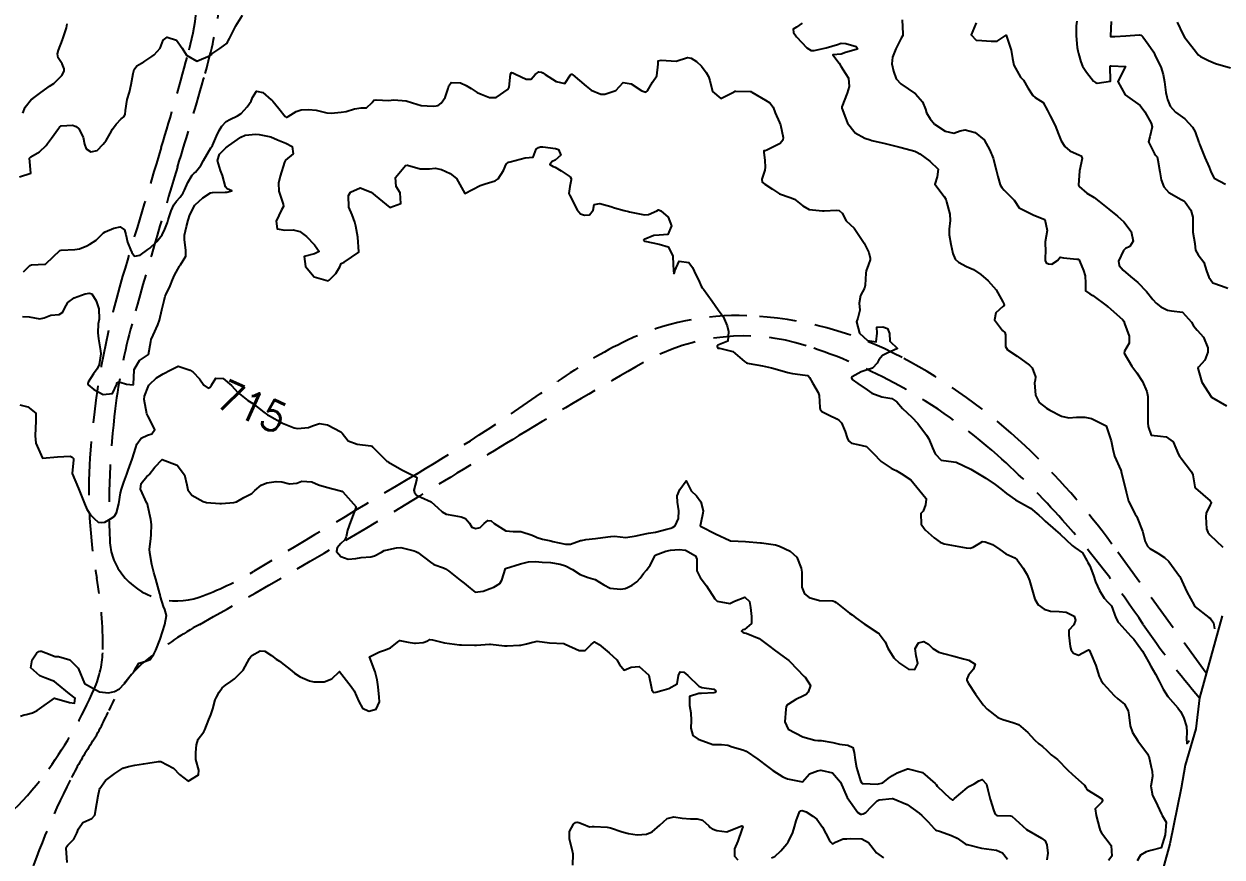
# Model space of a CAD drawing. Header units: metres. Extents: x 298520 to 308411, y 7433745 to 7450750.
# Drawn here: x 305085.8 to 305245.8, y 7437446.5 to 7437557.8 of the extents above; entities that cross this region are included whole.
import ezdxf
from ezdxf.enums import TextEntityAlignment as Align

# ---------------------------------------------------------------- set-up
doc = ezdxf.new("R2010")
doc.units = ezdxf.units.M
doc.header["$LTSCALE"] = 10
doc.linetypes.add('DASHED', pattern=[0.75, 0.5, -0.25])
for name, color, linetype in [('Area', 45, 'Continuous'), ('Cotas', 45, 'Continuous'), ('Curvas de Nivel 1m', 11, 'Continuous'), ('Curvas de Nivel 5m', 15, 'Continuous'), ('Vias Secundárias', 230, 'DASHED')]:
    doc.layers.add(name, color=color, linetype=linetype)
doc.styles.add('Style-STANDARD', font='STANDARD.shx')

msp = doc.modelspace()

# ---------------------------------------------------------------- linework, layer by layer
at = {"layer": 'Area'}
msp.add_polyline3d([(305245.77, 7437478.76, 714.48), (305242.76, 7437467.8, 718.09), (305242.27, 7437463.67, 714.22), (305240.86, 7437458.79, 723.27), (305240.29, 7437455.74, 724.07), (305238.78, 7437448.32, 714.38), (305236.86, 7437441.34, 720.26), (305236.77, 7437440.4, 713.27), (305235.38, 7437434.83, 714.88), (305235.2, 7437434.07, 716), (305234.84, 7437432.93, 717.79), (305233.71, 7437427.1, 714.84), (305233.09, 7437424.4, 716.1), (305230.19, 7437409.89, 721.71), (305230.2, 7437408.95, 720.97), (305229.51, 7437404.55, 721.12), (305227.5, 7437391.88, 720.52), (305225.37, 7437369.03, 720.8), (305225.14, 7437359.48, 721.27), (305225.48, 7437356.58, 721.17), (305231.18, 7437314.56, 724.04)], dxfattribs=at)
at = {"layer": 'Curvas de Nivel 1m', "flags": 128}
for points, elevation in [([(305085.19, 7437537.34), (305086.69, 7437537.82), (305086.51, 7437539.82), (305086.6, 7437539.95), (305086.72, 7437540.02), (305087.87, 7437540.67), (305088.74, 7437541.54), (305088.93, 7437541.8), (305089.45, 7437542.49), (305090.39, 7437543.78), (305090.55, 7437543.99), (305090.77, 7437544.15), (305092.28, 7437544.25), (305092.77, 7437544.05), (305093.09, 7437543.75), (305093.67, 7437542.66), (305093.88, 7437541.73), (305094.09, 7437541.08), (305094.73, 7437540.67), (305095.58, 7437540.86), (305096.38, 7437541.7), (305096.53, 7437541.92), (305096.75, 7437542.2), (305097.31, 7437543.14), (305097.59, 7437543.69), (305098.08, 7437544.38), (305098.78, 7437545.07), (305099.1, 7437545.36), (305099.28, 7437545.67), (305099.32, 7437546.19), (305099.56, 7437547.67), (305099.86, 7437548.63), (305100.1, 7437549.66), (305100.36, 7437551.16), (305100.5, 7437551.66), (305100.87, 7437552.17), (305101.8, 7437552.71), (305102.88, 7437553.43), (305103.15, 7437553.63), (305103.98, 7437554.53), (305104.37, 7437555.61), (305104.92, 7437556.01), (305106.14, 7437555.59), (305106.9, 7437554.53), (305107.47, 7437553.57), (305108.88, 7437552.81), (305110.65, 7437553.53), (305110.77, 7437553.65), (305110.89, 7437553.77), (305111.93, 7437554.49), (305112.91, 7437555.2), (305113.01, 7437555.41), (305113.06, 7437555.51), (305113.21, 7437555.8), (305114.07, 7437557.49), (305114.95, 7437558.95)], 712), ([(305203.06, 7437558.32), (305203.15, 7437556.43), (305203.16, 7437556.2), (305202.92, 7437555.88), (305202.2, 7437554.44), (305201.78, 7437553.34), (305201.66, 7437552.45), (305201.88, 7437551.45), (305202.27, 7437550.44), (305202.85, 7437549.75), (305204.83, 7437548.41), (305205.77, 7437547.34), (305206.15, 7437546.39), (305206.32, 7437545.9), (305206.8, 7437545.07), (305207.38, 7437544.37), (305208.78, 7437543.43), (305209.93, 7437543.19), (305210.78, 7437543.47), (305211.48, 7437543.63), (305212.78, 7437543.27), (305213.98, 7437542.3), (305214.75, 7437540.92), (305214.93, 7437540.47), (305215.02, 7437540.29), (305215.18, 7437539.84), (305215.59, 7437538.28), (305215.83, 7437537.4), (305216.14, 7437536.27), (305216.34, 7437535.91), (305216.69, 7437535.59), (305218.02, 7437534.25), (305218.66, 7437533.19), (305220.64, 7437532.22), (305222.08, 7437531.64), (305222.41, 7437530.19), (305222.13, 7437528.66), (305222.14, 7437528.2), (305222.18, 7437527.78), (305222.14, 7437526.2), (305222.27, 7437525.89), (305222.57, 7437525.73), (305223.05, 7437525.7), (305223.78, 7437526.18), (305224.14, 7437526.61), (305224.58, 7437526.55), (305226.36, 7437526.36), (305226.58, 7437526.37), (305226.68, 7437526.26), (305226.74, 7437526.15), (305227.28, 7437524.86), (305227.47, 7437524.14), (305227.51, 7437523.16), (305227.54, 7437522.13), (305228.1, 7437521.71), (305228.52, 7437521.49), (305230.43, 7437520.1), (305230.5, 7437520.04), (305230.91, 7437519.68), (305232.48, 7437518.29), (305232.63, 7437518.07), (305232.75, 7437517.78), (305233.38, 7437516.06), (305233.35, 7437515.15), (305232.72, 7437514.07), (305232.7, 7437513.79), (305233.71, 7437512.06), (305234.39, 7437511.18), (305235.12, 7437510.04), (305235.7, 7437508.7), (305235.85, 7437508.04), (305235.87, 7437506.51), (305235.85, 7437506.03), (305235.84, 7437504.51), (305235.88, 7437504.03), (305236.3, 7437502.86), (305237.56, 7437502.74), (305238.29, 7437502.66), (305239.24, 7437501.99), (305239.97, 7437500.27), (305240.13, 7437499.98), (305240.26, 7437499.82), (305241.69, 7437497.96), (305241.86, 7437497.58), (305242.12, 7437495.95), (305242.14, 7437495.87), (305242.21, 7437495.77), (305243.2, 7437494.94), (305244.19, 7437494.09), (305244.3, 7437493.93), (305244.3, 7437493.82), (305244.19, 7437493.58), (305243.65, 7437492.45), (305243.58, 7437491.94), (305243.71, 7437490.37), (305243.88, 7437489.93), (305244.14, 7437489.55), (305245.86, 7437487.91)], 711), ([(305226.36, 7437558.15), (305226.29, 7437557.5), (305226.3, 7437556.15), (305226.44, 7437554.62), (305226.51, 7437554.15), (305226.58, 7437553.83), (305226.89, 7437552.68), (305227.11, 7437552.14), (305227.68, 7437551.33), (305228.62, 7437550.12), (305228.86, 7437549.92), (305229.11, 7437549.87), (305230.86, 7437550.1), (305230.81, 7437552.1), (305230.84, 7437552.14), (305230.88, 7437552.16), (305230.97, 7437552.18), (305232.88, 7437552.07), (305231.86, 7437550.09), (305232.84, 7437548.3), (305233.16, 7437548.07), (305234.82, 7437546.85), (305235.47, 7437546.04), (305236.31, 7437544.51), (305236.42, 7437544.03), (305236.11, 7437542.7), (305235.95, 7437542.04), (305236.75, 7437540.4), (305236.93, 7437540.21), (305237.08, 7437540.02), (305237.17, 7437539.59), (305237.45, 7437538.02), (305237.64, 7437536.95), (305237.99, 7437536.01), (305238.68, 7437535.27), (305240.31, 7437534.34), (305240.67, 7437534.13), (305240.84, 7437533.98), (305241.6, 7437532.91), (305241.88, 7437531.96), (305241.88, 7437531.2), (305241.85, 7437529.96), (305242.11, 7437528.45), (305242.17, 7437527.96), (305242.21, 7437527.58), (305242.58, 7437526.95), (305243.32, 7437525.94), (305243.71, 7437524.79), (305244, 7437523.94), (305244.54, 7437523.22), (305245.68, 7437522.78), (305246.53, 7437522.48)], 709), ([(305085.63, 7437545.83), (305085.96, 7437546.66), (305086.81, 7437547.7), (305086.87, 7437547.76), (305086.96, 7437547.82), (305088.03, 7437548.6), (305088.83, 7437549.2), (305089.2, 7437549.43), (305089.78, 7437549.79), (305090.85, 7437550.88), (305091.16, 7437551.47), (305091.16, 7437551.77), (305090.87, 7437552.42), (305090.33, 7437553.23), (305090.27, 7437553.78), (305090.39, 7437554.27), (305090.91, 7437555.63), (305090.95, 7437555.73), (305090.96, 7437555.77), (305091.45, 7437557.24), (305091.57, 7437557.76)], 711), ([(305189.7, 7437557.84), (305188.94, 7437557.31), (305188.48, 7437557.06), (305188.55, 7437556.6), (305188.93, 7437556.05), (305190.34, 7437554.59), (305190.91, 7437554.22), (305191.29, 7437554.2), (305192.91, 7437554.55), (305194.42, 7437555.03), (305194.92, 7437555.18), (305195.54, 7437555.14), (305196.92, 7437554.74), (305197.09, 7437554.5), (305197.04, 7437554.37), (305196.91, 7437554.33), (305195.47, 7437553.96), (305194.9, 7437553.74), (305193.81, 7437553.63), (305194.62, 7437552.53), (305194.88, 7437552.13), (305195.5, 7437551.15), (305195.87, 7437550.51), (305195.97, 7437549.39), (305195.69, 7437548.52), (305194.98, 7437546.7), (305195.01, 7437546.53), (305195.5, 7437545.22), (305195.77, 7437544.52), (305196.77, 7437543.22), (305198.07, 7437542.49), (305198.76, 7437542.28), (305199.02, 7437542.22), (305200.76, 7437541.78), (305201.84, 7437541.53), (305202.75, 7437541.33), (305204.25, 7437540.92), (305204.75, 7437540.76), (305204.99, 7437540.65), (305205.4, 7437540.4), (305206.73, 7437539.43), (305207.84, 7437538.37), (305207.73, 7437537.34), (305207.41, 7437536.37), (305208.68, 7437534.73), (305208.9, 7437534.36), (305208.99, 7437534.03), (305209.4, 7437532.35), (305209.46, 7437531.53), (305209.34, 7437530.35), (305209.34, 7437529.62), (305209.56, 7437528.35), (305209.83, 7437527.1), (305210.12, 7437526.34), (305210.57, 7437525.95), (305211.64, 7437525.4), (305212.56, 7437524.96), (305213.57, 7437524.3), (305214.54, 7437523.45), (305215.62, 7437522.28), (305216.51, 7437520.67), (305216.62, 7437520.39), (305216.66, 7437520.27), (305216.63, 7437520.14), (305216.5, 7437520.02), (305215.55, 7437519.21), (305215.38, 7437518.28), (305216.46, 7437516.84), (305216.74, 7437516.55), (305216.85, 7437516.26), (305216.85, 7437514.68), (305217.13, 7437514.26), (305218.42, 7437513.43), (305220.07, 7437512.22), (305220.4, 7437511.85), (305220.85, 7437510.67), (305220.8, 7437510.21), (305220.74, 7437509.85), (305220.84, 7437508.21), (305221.36, 7437507.22), (305222.34, 7437506.45), (305222.77, 7437506.19), (305224.33, 7437505.39), (305225.29, 7437505.19), (305226.32, 7437505.25), (305227.46, 7437505.27), (305228.32, 7437505.08), (305230.31, 7437504.1), (305230.96, 7437502.09), (305231.18, 7437500.99), (305231.42, 7437500.08), (305232.24, 7437498.21), (305232.29, 7437498.07), (305232.31, 7437497.99), (305232.8, 7437496.06), (305232.95, 7437495.32), (305233.26, 7437494.06), (305234.17, 7437492.3), (305234.32, 7437492.05), (305234.48, 7437491.73), (305235.16, 7437490.04), (305235.48, 7437488.68), (305235.79, 7437488.03), (305236.11, 7437487.74), (305237.18, 7437487.09), (305238.1, 7437486.52), (305238.66, 7437485.99), (305240.07, 7437484.04), (305240.11, 7437483.98), (305240.16, 7437483.89), (305241.07, 7437481.97), (305242.02, 7437480.17), (305242.11, 7437480.04), (305242.19, 7437479.96), (305244, 7437478.54), (305244.23, 7437478.39), (305244.62, 7437477.79), (305244.76, 7437477.03)], 712), ([(305230.95, 7437558.1), (305230.87, 7437556.16), (305230.89, 7437556.1), (305230.93, 7437556.08), (305230.96, 7437556.07), (305231.43, 7437556.09), (305232.93, 7437556.19), (305234.7, 7437556.29), (305234.94, 7437556.26), (305235.07, 7437556.19), (305235.18, 7437556.05), (305235.91, 7437555.05), (305236.62, 7437554.02), (305236.72, 7437553.84), (305236.9, 7437553.43), (305237.57, 7437552.01), (305237.89, 7437551.03), (305238.08, 7437550.01), (305238.24, 7437548.61), (305238.37, 7437548.01), (305238.48, 7437547.65), (305238.82, 7437546.79), (305239.56, 7437545.99), (305240.8, 7437545.08), (305241.81, 7437543.96), (305242.16, 7437543.34), (305242.66, 7437541.95), (305242.69, 7437541.88), (305242.76, 7437541.71), (305243.48, 7437539.94), (305244.04, 7437538.62), (305244.31, 7437537.93), (305244.71, 7437537.15), (305246.23, 7437536.38)], 708), ([(305239.79, 7437557.99), (305240.53, 7437556.39), (305240.75, 7437555.98), (305240.93, 7437555.78), (305242.36, 7437553.96), (305242.58, 7437553.63), (305242.9, 7437553.39), (305243.96, 7437552.87), (305244.89, 7437552.48), (305246.88, 7437551.91)], 707), ([(305085.71, 7437524.66), (305086.55, 7437525.49), (305086.77, 7437525.6), (305088.55, 7437525.67), (305088.64, 7437525.71), (305088.75, 7437525.8), (305090.57, 7437527.51), (305090.76, 7437527.58), (305092.57, 7437527.63), (305093.22, 7437527.74), (305094.16, 7437528.14), (305094.58, 7437528.36), (305095.42, 7437528.89), (305096.24, 7437529.7), (305096.42, 7437529.89), (305096.61, 7437530.02), (305097.8, 7437530.5), (305098.61, 7437530.66), (305099.2, 7437530.26), (305099.39, 7437529.67), (305099.62, 7437528.63), (305100, 7437527.66), (305100.17, 7437527.26), (305100.56, 7437526.76), (305101.32, 7437526.89), (305102.31, 7437527.63), (305102.47, 7437527.74), (305102.58, 7437527.81), (305103.51, 7437528.7), (305104.22, 7437529.61), (305104.61, 7437530.35), (305104.95, 7437531.27), (305105.05, 7437531.6), (305105.43, 7437532.8), (305105.78, 7437533.59), (305106.13, 7437534.1), (305106.66, 7437534.64), (305107.05, 7437535.2), (305107.21, 7437535.57), (305107.65, 7437536.6), (305108.26, 7437537.56), (305108.46, 7437537.8), (305108.7, 7437537.99), (305109.42, 7437538.85), (305109.75, 7437539.54), (305110.74, 7437541.22), (305110.87, 7437541.4), (305110.95, 7437541.53), (305111.51, 7437542.77), (305111.86, 7437543.52), (305112.19, 7437544.1), (305112.78, 7437544.73), (305113.27, 7437545.01), (305114.29, 7437545.49), (305114.8, 7437545.82), (305115.58, 7437546.69), (305116.1, 7437547.47), (305116.32, 7437547.96), (305116.83, 7437548.79), (305117.67, 7437548.6), (305118.81, 7437547.64), (305118.91, 7437547.54), (305119, 7437547.44), (305119.82, 7437546.45), (305120.67, 7437545.41), (305120.79, 7437545.33), (305120.88, 7437545.32), (305121.08, 7437545.41), (305122.13, 7437546.06), (305122.8, 7437546.27), (305123.76, 7437546.34), (305124.8, 7437546.26), (305126.23, 7437545.91), (305126.8, 7437545.85), (305128.14, 7437545.98), (305128.8, 7437546.09), (305129.91, 7437546.41), (305130.81, 7437546.54), (305131.51, 7437546.58), (305132.28, 7437547.28), (305132.52, 7437547.57), (305132.82, 7437547.62), (305134.51, 7437547.56), (305134.82, 7437547.59), (305135.19, 7437547.62), (305136.82, 7437547.5), (305137.65, 7437547.21), (305138.81, 7437546.88), (305140.44, 7437546.8), (305140.81, 7437546.82), (305141.1, 7437546.88), (305141.48, 7437547.16), (305142.04, 7437547.94), (305142.43, 7437549.15), (305142.51, 7437549.48), (305142.84, 7437549.93), (305144.07, 7437549.91), (305144.84, 7437549.53), (305145.48, 7437549.12), (305146.31, 7437548.59), (305146.83, 7437548.39), (305147.95, 7437547.96), (305148.82, 7437547.95), (305150.44, 7437549.06), (305150.57, 7437549.32), (305150.77, 7437551.05), (305150.87, 7437551.26), (305151.07, 7437551.25), (305151.41, 7437551.04), (305152.85, 7437550.38), (305153.5, 7437550.37), (305154.06, 7437551.02), (305154.53, 7437551.35), (305154.87, 7437551.3), (305155.07, 7437551.21), (305155.39, 7437551), (305156.85, 7437550.09), (305158.01, 7437549.81), (305158.77, 7437550.96), (305158.81, 7437551.02), (305158.86, 7437551.06), (305158.95, 7437551.05), (305159.09, 7437550.96), (305160.84, 7437549.44), (305161.54, 7437548.92), (305162.83, 7437548.38), (305163.34, 7437548.39), (305164.83, 7437548.89), (305165.79, 7437549.93), (305166.85, 7437549.75), (305168.27, 7437548.85), (305168.83, 7437548.64), (305169.06, 7437548.84), (305169.7, 7437549.97), (305170.27, 7437550.82), (305170.47, 7437552.41), (305170.48, 7437552.82), (305170.88, 7437552.94), (305172.88, 7437552.79), (305174.4, 7437553.26), (305174.89, 7437553.18), (305175.58, 7437552.76), (305176.25, 7437552.13), (305176.87, 7437551.29), (305177.19, 7437550.74), (305177.37, 7437550.22), (305177.72, 7437548.73), (305178.82, 7437547.81), (305180.62, 7437548.69), (305180.74, 7437548.78), (305180.83, 7437548.8), (305182.74, 7437548.76), (305182.83, 7437548.74), (305182.98, 7437548.67), (305184.82, 7437547.6), (305185.39, 7437547.21), (305185.82, 7437546.63), (305186.08, 7437545.91), (305186.65, 7437544.62), (305186.79, 7437544.28), (305187.17, 7437542.62), (305187.12, 7437542.26), (305186.75, 7437541.78), (305184.99, 7437540.89), (305184.74, 7437540.84), (305184.59, 7437540.8), (305184.56, 7437540.65), (305184.73, 7437539.51), (305184.77, 7437538.65), (305184.71, 7437538.26), (305184.31, 7437537.04), (305184.34, 7437536.65), (305184.69, 7437536.38), (305185.73, 7437535.69), (305186.68, 7437535.1), (305188.1, 7437534.61), (305188.67, 7437534.37), (305189.79, 7437533.46), (305190.65, 7437533), (305192.41, 7437532.79), (305192.65, 7437532.8), (305194.27, 7437532.91), (305194.65, 7437532.84), (305195.04, 7437532.52), (305195.58, 7437531.46), (305196.62, 7437530.5), (305197.99, 7437528.49), (305198.58, 7437527.23), (305198.79, 7437526.48), (305198.78, 7437526.27), (305198.56, 7437525.65), (305198.25, 7437524.79), (305198.19, 7437524.48), (305198.13, 7437522.88), (305198.02, 7437522.49), (305197.5, 7437521.5), (305197.33, 7437520.49), (305197.41, 7437519.57), (305197.12, 7437518.49), (305196.96, 7437518.01), (305197.34, 7437516.49), (305198.44, 7437515.49), (305199.6, 7437515.31), (305199.7, 7437516.47), (305199.67, 7437517.26), (305200.46, 7437517.34), (305201.1, 7437517.09), (305201.36, 7437516.45), (305201.42, 7437515.43), (305202.43, 7437514.43), (305201.06, 7437513.82), (305200.42, 7437513.48), (305199.94, 7437512.93), (305199.71, 7437512.47), (305199.07, 7437511.8), (305198.39, 7437511.6), (305197.56, 7437511.32), (305196.38, 7437510.67), (305196.3, 7437510.5), (305196.38, 7437510.28), (305197.12, 7437509.75), (305198.36, 7437508.9), (305199.01, 7437508.47), (305200.35, 7437508), (305201.66, 7437507.75), (305202.34, 7437507.31), (305203.09, 7437506.42), (305204.32, 7437505.27), (305205.13, 7437504.4), (305206.29, 7437502.86), (305206.59, 7437502.39), (305207.09, 7437501.19), (305207.44, 7437500.37), (305208.25, 7437499.53), (305209.22, 7437499.38), (305210.25, 7437499.28), (305212.23, 7437498.31), (305214.22, 7437497.14), (305215.46, 7437496.28), (305216.21, 7437495.68), (305217, 7437495.06), (305218.19, 7437494.24), (305220.18, 7437493.12), (305221.28, 7437492.2), (305221.73, 7437491.77), (305222.15, 7437491.39), (305223.51, 7437490.18), (305224.13, 7437489.63), (305225.74, 7437488.15), (305226.11, 7437487.86), (305227.14, 7437487.17), (305227.69, 7437486.13), (305227.83, 7437485.86), (305228.09, 7437485.4), (305228.58, 7437484.11), (305228.88, 7437483.3), (305229.38, 7437482.11), (305230.03, 7437481.09), (305230.53, 7437480.59), (305230.99, 7437480.09), (305231.58, 7437478.5), (305231.79, 7437478.07), (305231.87, 7437477.95), (305231.99, 7437477.81), (305233.59, 7437476.05), (305233.77, 7437475.85), (305233.97, 7437475.62), (305235.12, 7437474.04), (305235.93, 7437472.61), (305236.25, 7437472.03), (305236.86, 7437470.96), (305237.35, 7437470.01), (305237.89, 7437468.96), (305238.53, 7437467.99), (305239.86, 7437466.46), (305240.22, 7437465.98), (305240.6, 7437465.22), (305241, 7437463.97), (305241.06, 7437463.21), (305241, 7437462.33), (305241.05, 7437461.7), (305241.32, 7437462.01), (305241.44, 7437462.12)], 713), ([(305085.58, 7437518.72), (305086.47, 7437518.65), (305087.89, 7437518.38), (305088.46, 7437518.53), (305089.37, 7437518.89), (305090.47, 7437518.98), (305090.97, 7437519.27), (305091.21, 7437519.76), (305091.66, 7437520.59), (305092.5, 7437521.18), (305093.95, 7437521.73), (305094.5, 7437521.81), (305094.84, 7437521.72), (305095.42, 7437520.79), (305095.8, 7437519.71), (305095.81, 7437518.36), (305095.69, 7437517.71), (305095.64, 7437516.51), (305095.72, 7437515.71), (305096.01, 7437514.1), (305096.04, 7437513.7), (305095.81, 7437512.29), (305095.54, 7437511.71), (305095.06, 7437511.03), (305094.37, 7437509.96), (305094.33, 7437509.72), (305094.36, 7437509.6), (305095.11, 7437508.95), (305096.34, 7437508.27), (305097.6, 7437508.43), (305098.17, 7437509.68), (305098.2, 7437509.84), (305098.37, 7437509.94), (305098.65, 7437509.96), (305099.48, 7437509.66), (305100.36, 7437509.56), (305100.39, 7437509.62), (305100.4, 7437509.65), (305100.5, 7437511.53), (305100.52, 7437511.65), (305101.23, 7437512.81), (305102.4, 7437513.63), (305102.71, 7437515.35), (305102.79, 7437515.63), (305103.05, 7437516.23), (305103.64, 7437517.61), (305103.86, 7437518.21), (305104.21, 7437519.6), (305104.5, 7437520.83), (305104.66, 7437521.44), (305104.72, 7437521.6), (305105.3, 7437522.81), (305105.61, 7437523.59), (305105.89, 7437524.23), (305106.55, 7437525.41), (305106.62, 7437525.51), (305106.69, 7437525.58), (305107.4, 7437526.74), (305107.42, 7437527.57), (305107.21, 7437528.96), (305107.22, 7437529.57), (305107.48, 7437530.71), (305107.7, 7437531.57), (305107.94, 7437532.26), (305108.62, 7437533.56), (305108.64, 7437533.6), (305109.68, 7437534.53), (305110.67, 7437535.19), (305110.94, 7437535.26), (305112.67, 7437535.31), (305112.86, 7437535.31), (305113.55, 7437535.5), (305112.92, 7437535.75), (305112.68, 7437536), (305112.28, 7437537.51), (305112.01, 7437538.21), (305111.64, 7437539.52), (305111.89, 7437540.36), (305112.74, 7437541.21), (305113.1, 7437541.5), (305114.75, 7437542.66), (305115.33, 7437542.9), (305116.76, 7437543.03), (305117.19, 7437543.02), (305118.76, 7437542.7), (305119.62, 7437542.29), (305120.75, 7437541.83), (305121.58, 7437541.4), (305121.73, 7437540.4), (305120.72, 7437539.58), (305120.62, 7437539.41), (305120.59, 7437539.29), (305120.01, 7437537.42), (305119.78, 7437536.52), (305119.82, 7437535.42), (305120.38, 7437533.68), (305120.42, 7437533.41), (305120.18, 7437532.96), (305119.47, 7437531.43), (305119.6, 7437530.41), (305120.61, 7437530.25), (305121.72, 7437530.29), (305122.61, 7437530.04), (305123.53, 7437529.38), (305124.59, 7437528.26), (305125.2, 7437527.36), (305124.57, 7437527.07), (305123.22, 7437526.73), (305123.38, 7437525.38), (305124.53, 7437523.98), (305126.4, 7437523.47), (305126.53, 7437523.55), (305127.43, 7437524.44), (305127.97, 7437525.33), (305128.12, 7437525.76), (305128.56, 7437525.96), (305130.5, 7437527.29), (305130.52, 7437527.35), (305130.36, 7437529.29), (305130.1, 7437530.78), (305129.97, 7437531.3), (305129.59, 7437532.26), (305129.15, 7437533.31), (305129.12, 7437534.85), (305129.39, 7437535.31), (305130.68, 7437535.86), (305132.13, 7437535.28), (305132.67, 7437534.85), (305134.64, 7437533.25), (305136.11, 7437533.77), (305136.01, 7437535.23), (305135.48, 7437536.04), (305135.38, 7437537.24), (305136.71, 7437538.84), (305137.01, 7437538.92), (305138.71, 7437538.41), (305139.95, 7437538.42), (305140.71, 7437538.49), (305141.53, 7437538.34), (305142.7, 7437537.81), (305143.54, 7437537.14), (305144.67, 7437535.13), (305146.68, 7437536.18), (305147.35, 7437536.43), (305148.69, 7437536.8), (305149.1, 7437537.07), (305149.83, 7437538.19), (305150.19, 7437539.06), (305150.47, 7437539.3), (305150.72, 7437539.36), (305152.05, 7437539.71), (305152.73, 7437539.88), (305153.76, 7437539.98), (305154.19, 7437541.02), (305154.48, 7437541.28), (305154.75, 7437541.36), (305155.09, 7437541.34), (305156.74, 7437541.15), (305157.18, 7437540.98), (305157.46, 7437540.24), (305156.72, 7437539.56), (305156.3, 7437539.4), (305156.01, 7437538.99), (305156.45, 7437538.73), (305156.71, 7437538.62), (305157.51, 7437538.17), (305158.7, 7437537.34), (305158.84, 7437537.11), (305158.86, 7437536.96), (305158.68, 7437536.04), (305158.53, 7437535.11), (305158.61, 7437534.96), (305158.67, 7437534.85), (305159.66, 7437532.94), (305160.1, 7437532.41), (305160.64, 7437532.22), (305161.29, 7437532.27), (305161.81, 7437532.92), (305161.92, 7437533.65), (305162.66, 7437533.8), (305164.16, 7437533.38), (305164.65, 7437533.23), (305165.93, 7437532.87), (305166.49, 7437532.71), (305166.64, 7437532.68), (305166.86, 7437532.64), (305168.64, 7437532.28), (305169.16, 7437532.31), (305170.31, 7437532.82), (305170.53, 7437532.94), (305170.64, 7437532.91), (305170.81, 7437532.82), (305171.8, 7437531.97), (305172.27, 7437530.8), (305171.74, 7437529.67), (305170.6, 7437529.55), (305169.91, 7437529.52), (305168.59, 7437528.97), (305168.52, 7437528.91), (305168.54, 7437528.84), (305168.59, 7437528.79), (305168.68, 7437528.75), (305170.59, 7437528.38), (305171.79, 7437528.01), (305172.43, 7437526.79), (305172.44, 7437526.66), (305172.5, 7437524.79), (305172.55, 7437524.43), (305172.68, 7437524.66), (305172.69, 7437524.79), (305173.27, 7437526.08), (305174.56, 7437525.93), (305175.06, 7437525.26), (305175.29, 7437524.76), (305175.98, 7437523.3), (305176.19, 7437522.74), (305176.33, 7437522.55), (305176.52, 7437522.35), (305177.66, 7437520.73), (305178.49, 7437519.61), (305179.14, 7437518.71), (305179.68, 7437517.48), (305179.86, 7437516.71), (305179.75, 7437515.4), (305178.43, 7437514.86), (305178.35, 7437514.81), (305178.34, 7437514.72), (305178.43, 7437514.49), (305178.68, 7437514.47), (305180.42, 7437514.05), (305182.01, 7437512.68), (305182.26, 7437512.53), (305182.4, 7437512.49), (305182.61, 7437512.45), (305184.4, 7437512.13), (305185.6, 7437511.84), (305186.39, 7437511.61), (305187.77, 7437511.23), (305188.39, 7437511.09), (305190.09, 7437510.88), (305190.39, 7437510.84), (305190.56, 7437510.75), (305190.67, 7437510.58), (305191.09, 7437509.85), (305191.85, 7437508.56), (305191.97, 7437508.17), (305192.06, 7437506.55), (305192.1, 7437506.32), (305192.33, 7437506.03), (305193.32, 7437505.54), (305194.32, 7437505.03), (305194.63, 7437504.84), (305194.96, 7437504.52), (305195.45, 7437503.36), (305195.71, 7437502.51), (305195.88, 7437502.11), (305196.28, 7437501.79), (305197.14, 7437501.63), (305198.27, 7437501.37), (305199.19, 7437500.47), (305200.25, 7437499.35), (305201.58, 7437498.44), (305202.04, 7437498.24), (305202.23, 7437498.14), (305202.92, 7437497.73), (305204.22, 7437496.91), (305204.6, 7437496.41), (305206.19, 7437494.46), (305206.23, 7437494.43), (305206.25, 7437494.39), (305206.26, 7437494.33), (305206.18, 7437493.57), (305205.85, 7437492.71), (305205.55, 7437492.4), (305205.58, 7437490.96), (305206.01, 7437490.39), (305206.14, 7437490.23), (305207.34, 7437489.16), (305208.12, 7437488.58), (305208.67, 7437488.35), (305210.11, 7437488.09), (305211.61, 7437487.82), (305212.11, 7437487.79), (305212.53, 7437487.89), (305213.18, 7437488.3), (305213.76, 7437488.66), (305214.12, 7437488.64), (305215.12, 7437488.28), (305216.11, 7437487.6), (305216.89, 7437487.04), (305218.1, 7437486.51), (305218.4, 7437486.24), (305219.19, 7437485.12), (305219.74, 7437484.22), (305220.06, 7437483.44), (305220.41, 7437482.21), (305220.77, 7437480.95), (305221.23, 7437480.2), (305222.01, 7437479.62), (305222.84, 7437479.35), (305224.01, 7437479.32), (305224.93, 7437479.24), (305226, 7437478.72), (305226.2, 7437478.15), (305225.99, 7437477.53), (305225.31, 7437476.83), (305225.31, 7437476.16), (305225.48, 7437474.63), (305225.62, 7437474.15), (305225.95, 7437473.78), (305226.59, 7437473.49), (305227.77, 7437474.12), (305227.95, 7437474.2), (305228.06, 7437474.12), (305228.17, 7437473.9), (305228.91, 7437472.11), (305229.35, 7437470.66), (305229.62, 7437470.1), (305229.9, 7437469.72), (305231.34, 7437468.09), (305231.87, 7437467.66), (305232.75, 7437466.95), (305233.21, 7437466.06), (305233.3, 7437465.51), (305233.49, 7437464.06), (305233.82, 7437463.16), (305234.5, 7437462.04), (305235.79, 7437460.31), (305235.91, 7437460.16), (305235.98, 7437460.03), (305236.31, 7437458.56), (305236.45, 7437458.02), (305236.49, 7437457.28), (305236.24, 7437456.02), (305236.48, 7437454.77), (305236.86, 7437454.01), (305237.69, 7437452.25), (305237.77, 7437452.08), (305238.28, 7437451.2), (305238.17, 7437449.53), (305237.64, 7437447.78), (305236.25, 7437447.4), (305235.63, 7437447.26), (305234.87, 7437446.79), (305234.43, 7437446.04)], 714), ([(305085.34, 7437465.34), (305085.83, 7437465.51), (305086.08, 7437465.57), (305086.93, 7437465.81), (305087.53, 7437466.11), (305087.84, 7437466.34), (305089.85, 7437467.77), (305091.85, 7437467.18), (305092.52, 7437467.07), (305092.64, 7437467.74), (305091.86, 7437468.33), (305090.11, 7437469.77), (305089.88, 7437469.96), (305088.56, 7437470.46), (305087.89, 7437470.72), (305086.7, 7437471.81), (305086.86, 7437472.87), (305087.52, 7437473.8), (305087.75, 7437473.99), (305087.94, 7437474.03), (305088.14, 7437474.01), (305088.69, 7437473.79), (305089.93, 7437473.33), (305090.39, 7437473.3), (305091.92, 7437472.88), (305093, 7437471.74), (305093.88, 7437469.73), (305095.87, 7437468.59), (305097.09, 7437468.46), (305097.87, 7437468.63), (305098.56, 7437468.98), (305099.15, 7437469.66), (305099.89, 7437470.59), (305100.39, 7437471.16), (305100.65, 7437471.64), (305101.14, 7437472.41), (305101.92, 7437472.65), (305102.64, 7437472.9), (305103.13, 7437473.62), (305103.38, 7437474.18), (305103.95, 7437475.61), (305104.61, 7437477.6), (305104.81, 7437478.77), (305104.58, 7437479.6), (305104.4, 7437480), (305104.02, 7437481.3), (305103.96, 7437481.61), (305103.94, 7437481.7), (305103.4, 7437483.62), (305103.13, 7437484.55), (305102.88, 7437485.62), (305102.57, 7437487.14), (305102.55, 7437487.63), (305102.72, 7437489.01), (305102.78, 7437489.62), (305102.81, 7437490.95), (305102.73, 7437491.62), (305102.34, 7437493.45), (305102.26, 7437493.63), (305102.17, 7437493.78), (305101.34, 7437495.64), (305101.42, 7437496.42), (305102.21, 7437497.35), (305102.37, 7437497.47), (305102.49, 7437497.63), (305103.24, 7437498.6), (305104.24, 7437499.61), (305106.23, 7437498.87), (305107.23, 7437497.57), (305107.51, 7437496.25), (305107.65, 7437495.57), (305108.18, 7437494.85), (305109.71, 7437493.99), (305110.17, 7437493.88), (305111.92, 7437493.76), (305112.17, 7437493.76), (305113.81, 7437493.86), (305114.17, 7437493.96), (305115.13, 7437494.52), (305116.19, 7437495.08), (305116.41, 7437495.24), (305116.61, 7437495.46), (305117.45, 7437496.19), (305118.2, 7437496.5), (305119.47, 7437496.69), (305120.21, 7437496.62), (305121.22, 7437496.38), (305122.2, 7437496.47), (305122.87, 7437496.72), (305124.21, 7437496.65), (305125.1, 7437496.25), (305126.2, 7437495.92), (305128.07, 7437495.45), (305128.19, 7437495.4), (305128.25, 7437495.38), (305128.35, 7437495.32), (305130.16, 7437493.29), (305129.4, 7437491.3), (305128.99, 7437490.17), (305128.82, 7437489.31), (305128.59, 7437488.84), (305128.11, 7437488.41), (305127.59, 7437487.83), (305127.52, 7437487.33), (305128.09, 7437486.65), (305129.07, 7437486.29), (305130.08, 7437486.4), (305130.82, 7437486.55), (305132.09, 7437486.64), (305132.59, 7437486.76), (305133.54, 7437487.26), (305133.88, 7437487.46), (305134.1, 7437487.52), (305135.51, 7437487.83), (305136.1, 7437487.87), (305137.88, 7437487.42), (305138.09, 7437487.34), (305138.36, 7437487.2), (305140.08, 7437485.89), (305140.53, 7437485.62), (305141.8, 7437485.15), (305142.07, 7437485.03), (305142.46, 7437484.76), (305144.05, 7437483.51), (305144.57, 7437483.12), (305145.35, 7437482.43), (305146.03, 7437481.91), (305147.08, 7437482.04), (305148.04, 7437482.41), (305148.54, 7437482.57), (305149.32, 7437483.07), (305149.61, 7437483.5), (305150.07, 7437485.06), (305152.08, 7437485.68), (305153.14, 7437485.96), (305154.08, 7437486), (305155, 7437485.91), (305156.08, 7437485.86), (305157.38, 7437485.66), (305158.08, 7437485.44), (305159.04, 7437484.95), (305160.06, 7437484.27), (305161.11, 7437483.87), (305162.05, 7437483.59), (305163.22, 7437482.9), (305164.04, 7437482.44), (305165.46, 7437482.29), (305166.04, 7437482.4), (305166.38, 7437482.52), (305167, 7437482.85), (305167.6, 7437483.29), (305168.06, 7437483.77), (305168.51, 7437484.39), (305168.9, 7437484.83), (305169.42, 7437485.49), (305170.05, 7437486.82), (305170.07, 7437486.84), (305170.09, 7437486.85), (305171.51, 7437487.39), (305172.1, 7437487.51), (305173.29, 7437487.6), (305174.1, 7437487.53), (305175.47, 7437486.75), (305175.65, 7437486.31), (305175.64, 7437484.75), (305176.06, 7437483.85), (305176.93, 7437482.73), (305178.03, 7437481), (305178.33, 7437480.72), (305180.02, 7437480.41), (305180.66, 7437480.69), (305182.03, 7437481.22), (305182.67, 7437480.66), (305182.82, 7437479.85), (305182.92, 7437478.66), (305182.93, 7437477.72), (305181.98, 7437476.92), (305181.79, 7437476.86), (305181.59, 7437476.68), (305181.81, 7437476.51), (305181.97, 7437476.47), (305182.22, 7437476.42), (305183.96, 7437475.72), (305185.4, 7437474.64), (305185.95, 7437474.19), (305187.31, 7437473.24), (305187.93, 7437472.77), (305188.1, 7437472.6), (305189.9, 7437470.67), (305189.96, 7437470.63), (305190.09, 7437470.58), (305190.79, 7437469.46), (305190.52, 7437468.57), (305190.22, 7437468.24), (305189.88, 7437468.06), (305188.87, 7437467.59), (305187.86, 7437466.96), (305187.65, 7437466.8), (305187.58, 7437466.6), (305187.52, 7437466.28), (305187.37, 7437464.61), (305187.82, 7437463.63), (305189.8, 7437462.58), (305191.4, 7437462.16), (305191.8, 7437462.12), (305192.24, 7437462.1), (305193.8, 7437461.85), (305194.69, 7437461.63), (305195.79, 7437461.48), (305196.47, 7437461.18), (305196.66, 7437460.5), (305196.78, 7437459.51), (305196.96, 7437458.49), (305197.49, 7437456.73), (305197.6, 7437456.48), (305197.66, 7437456.4), (305197.73, 7437456.38), (305197.84, 7437456.37), (305199.73, 7437456.29), (305200.45, 7437456.45), (305201.16, 7437457.02), (305201.75, 7437457.45), (305202.39, 7437457.79), (305203.76, 7437458.31), (305203.84, 7437458.33), (305205.75, 7437457.82), (305207.46, 7437456.36), (305207.58, 7437456.21), (305207.73, 7437456.01), (305209.46, 7437454.34), (305209.71, 7437454.2), (305209.85, 7437454.2), (305210.04, 7437454.34), (305211.73, 7437455.79), (305212.05, 7437455.99), (305212.68, 7437456.3), (305213.3, 7437456.73), (305213.74, 7437456.91), (305214.33, 7437456.28), (305214.5, 7437455.5), (305214.78, 7437454.28), (305215.27, 7437452.7), (305215.45, 7437452.27), (305215.68, 7437452.09), (305217.5, 7437452.06), (305217.68, 7437452), (305219.66, 7437450.22), (305221.65, 7437449.07), (305222.16, 7437448.7), (305222.37, 7437448.19), (305222.5, 7437447.07), (305222.37, 7437446.19)], 716), ([(305091.55, 7437445.8), (305091.42, 7437447.75), (305091.46, 7437447.91), (305091.62, 7437448.14), (305092.46, 7437448.91), (305092.85, 7437449.74), (305093.08, 7437450.31), (305093.66, 7437451.15), (305094.84, 7437451.71), (305095.25, 7437452.13), (305095.53, 7437453.7), (305095.7, 7437454.72), (305095.87, 7437455.54), (305095.93, 7437455.7), (305096.65, 7437456.76), (305097.73, 7437457.56), (305097.91, 7437457.68), (305099, 7437458.41), (305099.75, 7437458.64), (305100.6, 7437458.8), (305101.75, 7437458.99), (305102.31, 7437459.07), (305103.76, 7437459.32), (305104.06, 7437459.3), (305105.75, 7437458.41), (305106.57, 7437457.57), (305107.72, 7437456.69), (305109.1, 7437457.54), (305109.14, 7437458.14), (305108.75, 7437459.55), (305108.72, 7437460.49), (305108.84, 7437461.54), (305109.05, 7437462.28), (305109.81, 7437463.26), (305109.91, 7437463.43), (305109.95, 7437463.53), (305110.45, 7437464.9), (305110.75, 7437465.52), (305111.02, 7437466.34), (305111.3, 7437467.52), (305111.48, 7437467.89), (305111.87, 7437468.57), (305112.25, 7437469.13), (305112.7, 7437469.5), (305113.41, 7437469.98), (305113.89, 7437470.32), (305115.04, 7437471.47), (305115.92, 7437473.03), (305116.07, 7437473.31), (305116.22, 7437473.46), (305117.32, 7437474.06), (305117.93, 7437474.01), (305118.82, 7437473.43), (305119.48, 7437472.98), (305119.92, 7437472.71), (305121.57, 7437471.39), (305121.9, 7437471.11), (305122.68, 7437470.6), (305123.89, 7437470.07), (305124.47, 7437469.94), (305125.89, 7437469.93), (305126.89, 7437470.33), (305127.9, 7437471.32), (305129.47, 7437469.3), (305129.87, 7437468.72), (305130.49, 7437467.29), (305130.97, 7437466.4), (305131.84, 7437466), (305132.83, 7437466.27), (305133.25, 7437467.26), (305133.23, 7437467.89), (305133.09, 7437469.26), (305132.93, 7437470.22), (305132.67, 7437471.26), (305131.92, 7437473.27), (305133.26, 7437473.93), (305133.94, 7437474.18), (305134.72, 7437474.46), (305135.67, 7437475.22), (305135.96, 7437475.47), (305137.07, 7437475.21), (305137.95, 7437475.09), (305138.06, 7437475.09), (305139.07, 7437475.19), (305139.73, 7437475.4), (305139.96, 7437475.59), (305140.33, 7437475.55), (305141.95, 7437475.15), (305143.95, 7437474.88), (305144.2, 7437474.87), (305145.95, 7437474.84), (305146.19, 7437474.85), (305147.95, 7437474.96), (305148.07, 7437474.96), (305149.95, 7437474.72), (305150.29, 7437474.72), (305151.95, 7437474.82), (305152.14, 7437474.84), (305152.88, 7437475.02), (305153.74, 7437475.22), (305153.96, 7437475.28), (305154.3, 7437475.35), (305155.95, 7437475.12), (305157.89, 7437475.03), (305157.95, 7437475.01), (305158.05, 7437474.96), (305159.94, 7437474.1), (305160.74, 7437474.13), (305161.53, 7437474.92), (305161.96, 7437475.27), (305162.59, 7437474.9), (305163.94, 7437473.82), (305164.94, 7437472.87), (305165.3, 7437472.25), (305165.91, 7437471.49), (305166.85, 7437471.91), (305167.91, 7437471.97), (305169.23, 7437470.83), (305169.6, 7437469.11), (305169.64, 7437468.82), (305169.88, 7437468.53), (305170.15, 7437468.54), (305170.98, 7437468.8), (305171.89, 7437469.05), (305173.02, 7437469.65), (305173.18, 7437470.78), (305173.4, 7437471.28), (305173.91, 7437471.23), (305174.16, 7437471.02), (305174.42, 7437470.76), (305175.89, 7437469.36), (305176.32, 7437469.17), (305177.89, 7437468.95), (305178.16, 7437468.72), (305178.08, 7437468.51), (305177.88, 7437468.45), (305176.25, 7437468.37), (305175.88, 7437468.36), (305174.67, 7437467.96), (305174.66, 7437466.76), (305174.82, 7437465.78), (305174.86, 7437464.76), (305174.83, 7437463.75), (305175.12, 7437462.76), (305175.8, 7437462.27), (305176.93, 7437461.87), (305177.79, 7437461.55), (305178.94, 7437461.56), (305179.79, 7437461.47), (305180.36, 7437461.26), (305181.78, 7437460.85), (305182.2, 7437460.67), (305183.77, 7437459.6), (305185.05, 7437458.64), (305185.76, 7437458.11), (305187.12, 7437457.24), (305187.74, 7437456.98), (305189.73, 7437456.58), (305190.66, 7437457.65), (305191.76, 7437458.07), (305192.18, 7437458.13), (305193.75, 7437457.78), (305194.81, 7437456.52), (305195.71, 7437454.51), (305197.15, 7437452.49), (305197.49, 7437452.29), (305197.68, 7437452.28), (305197.85, 7437452.31), (305198.21, 7437452.47), (305198.91, 7437453.25), (305199.71, 7437454.06), (305199.99, 7437454.18), (305201.71, 7437454.35), (305201.8, 7437454.34), (305203.7, 7437453.54), (305205.34, 7437452.39), (305205.68, 7437452.08), (305206.53, 7437451.23), (305207.32, 7437450.37), (305207.49, 7437450.19), (305207.66, 7437450.1), (305208.02, 7437450), (305209.65, 7437449.43), (305210.38, 7437449.06), (305211.47, 7437448.32), (305211.64, 7437448.24), (305211.75, 7437448.21), (305213.63, 7437447.74), (305214.29, 7437447.63), (305215.63, 7437447.48), (305216.46, 7437447.09), (305217.1, 7437446.25)], 717), ([(305185.61, 7437446.42), (305186.05, 7437446.62), (305186.84, 7437447.39), (305187.64, 7437448.3), (305187.78, 7437448.46), (305187.87, 7437448.6), (305188.45, 7437449.8), (305188.68, 7437450.59), (305188.89, 7437451.37), (305189.36, 7437452.58), (305189.54, 7437452.73), (305189.69, 7437452.74), (305190.25, 7437452.57), (305191.14, 7437452.02), (305191.67, 7437451.59), (305192.41, 7437450.54), (305193.32, 7437448.86), (305193.51, 7437448.53), (305193.64, 7437448.39), (305193.84, 7437448.33), (305194.13, 7437448.53), (305195.18, 7437448.98), (305195.65, 7437448.99), (305196.15, 7437449), (305197.65, 7437448.97), (305198.55, 7437448.47), (305199.62, 7437447.1), (305200.55, 7437446.45)], 718), ([(305159.09, 7437445.46), (305159.13, 7437446.94), (305159, 7437447.57), (305158.64, 7437448.95), (305158.64, 7437449.96), (305159.16, 7437450.95), (305159.45, 7437451.16), (305159.67, 7437451.18), (305159.89, 7437451.16), (305160.46, 7437450.93), (305161.32, 7437450.58), (305161.66, 7437450.61), (305161.93, 7437450.64), (305163.66, 7437450.55), (305164.1, 7437450.45), (305165.65, 7437449.93), (305166.51, 7437449.71), (305167.65, 7437449.53), (305168.9, 7437449.58), (305169.65, 7437449.9), (305170.69, 7437450.8), (305171.67, 7437451.7), (305172.54, 7437451.92), (305173.67, 7437451.73), (305174.8, 7437451.63), (305175.67, 7437451.66), (305176.39, 7437451.46), (305177.22, 7437450.73), (305177.43, 7437450.49), (305177.66, 7437450.33), (305178.3, 7437450.07), (305179.65, 7437449.91), (305181.52, 7437450.67), (305181.66, 7437450.73), (305181.75, 7437450.67), (305181.76, 7437450.57), (305181.66, 7437450.21), (305181.09, 7437448.68), (305180.66, 7437447.65), (305180.66, 7437446.68), (305181.11, 7437446.18)], 718)]:
    msp.add_lwpolyline(points, dxfattribs=dict(at, elevation=elevation))
at = {"layer": 'Curvas de Nivel 5m', "flags": 128}
for points, elevation in [([(305212.95, 7437557.9), (305212.28, 7437556.32), (305212.92, 7437555.58), (305213.7, 7437555.53), (305214.92, 7437555.46), (305215.75, 7437555.44), (305216.93, 7437556.26), (305217.6, 7437554.25), (305217.77, 7437553.13), (305217.95, 7437552.25), (305218.87, 7437550.67), (305219.07, 7437550.45), (305219.23, 7437550.24), (305219.82, 7437549.25), (305220.52, 7437548.22), (305220.83, 7437547.92), (305221.88, 7437547.26), (305222.45, 7437546.2), (305222.8, 7437545.51), (305223.49, 7437544.18), (305223.92, 7437543.03), (305224.27, 7437542.17), (305224.76, 7437541.4), (305225.43, 7437540.84), (305226.74, 7437540.26), (305226.94, 7437540.14), (305227.09, 7437539.79), (305226.71, 7437538.15), (305226.6, 7437536.25), (305226.62, 7437536.15), (305226.69, 7437536.05), (305227.73, 7437535.18), (305228.68, 7437534.57), (305229.31, 7437534.11), (305230.66, 7437533.04), (305231.82, 7437532.08), (305232.25, 7437531.69), (305232.64, 7437531.34), (305233.64, 7437530.06), (305233.91, 7437528.75), (305233.44, 7437528.06), (305232.87, 7437527.79), (305232.59, 7437527.52), (305231.93, 7437526.08), (305232.02, 7437525.53), (305232.56, 7437524.9), (305233.56, 7437524.06), (305234.54, 7437523.24), (305235.69, 7437522.04), (305236.51, 7437520.98), (305236.97, 7437520.49), (305237.61, 7437520.01), (305238.5, 7437519.54), (305239.03, 7437519.46), (305240.49, 7437519.28), (305241.67, 7437517.96), (305241.95, 7437517.44), (305242.46, 7437516.87), (305243.27, 7437515.94), (305243.85, 7437514.52), (305243.88, 7437513.94), (305243.47, 7437512.89), (305242.6, 7437511.95), (305242.54, 7437511.81), (305243.06, 7437509.94), (305244.35, 7437507.93), (305246.34, 7437506.79)], 710), ([(305085.25, 7437506.9), (305086.32, 7437506.64), (305087.39, 7437505.81), (305087.38, 7437504.73), (305087.34, 7437503.81), (305087.29, 7437502.79), (305087.37, 7437501.81), (305088.24, 7437499.8), (305090.24, 7437499.97), (305091.96, 7437500.04), (305092.24, 7437499.92), (305092.39, 7437499.75), (305092.42, 7437499.56), (305092.21, 7437497.75), (305093.08, 7437495.74), (305093.7, 7437494.2), (305093.87, 7437493.73), (305094.16, 7437492.98), (305094.67, 7437492.25), (305095.14, 7437491.72), (305095.67, 7437491.24), (305096.14, 7437491.19), (305096.57, 7437491.26), (305097.33, 7437491.69), (305097.82, 7437492.01), (305098.15, 7437492.51), (305098.46, 7437493.68), (305098.68, 7437495.18), (305098.79, 7437495.67), (305099.14, 7437496.6), (305099.52, 7437497.66), (305099.69, 7437498.19), (305100.24, 7437499.65), (305100.7, 7437501.21), (305100.85, 7437501.64), (305101.44, 7437502.47), (305102.28, 7437502.85), (305102.85, 7437503.05), (305103.28, 7437503.62), (305102.31, 7437505.44), (305102.23, 7437505.63), (305102.21, 7437505.73), (305101.85, 7437507.63), (305101.89, 7437508.08), (305102.36, 7437509.3), (305102.47, 7437509.52), (305102.55, 7437509.63), (305103.48, 7437510.51), (305104.38, 7437511.05), (305105.39, 7437511.59), (305106.39, 7437512.06), (305107.97, 7437511.56), (305108.38, 7437511.28), (305109.23, 7437510.4), (305109.79, 7437509.54), (305110.36, 7437509.14), (305110.63, 7437509.26), (305110.81, 7437509.53), (305111.42, 7437510.47), (305112.37, 7437510.41), (305113.5, 7437509.5), (305114.35, 7437508.58), (305115.67, 7437507.47), (305116.1, 7437507.23), (305116.33, 7437507.09), (305117.81, 7437505.95), (305118.31, 7437505.58), (305118.4, 7437505.53), (305118.57, 7437505.44), (305120.3, 7437504.46), (305121.87, 7437503.82), (305122.29, 7437503.74), (305123.77, 7437503.9), (305124.29, 7437504.1), (305125.23, 7437504.42), (305126.3, 7437504.26), (305128.09, 7437503.32), (305128.28, 7437503.11), (305129.08, 7437502.12), (305130.27, 7437501.65), (305132.09, 7437501.44), (305132.26, 7437501.38), (305132.39, 7437501.27), (305134.24, 7437499.39), (305134.32, 7437499.33), (305134.47, 7437499.25), (305136.23, 7437498.23), (305138.1, 7437497.32), (305138.21, 7437497.26), (305138.25, 7437497.2), (305138.21, 7437496.87), (305137.86, 7437495.54), (305137.93, 7437495.2), (305138.19, 7437494.87), (305138.78, 7437494.6), (305140.17, 7437493.95), (305141.05, 7437493.17), (305141.61, 7437492.61), (305142.15, 7437492.33), (305143.17, 7437492.12), (305144.15, 7437491.95), (305144.75, 7437491.73), (305145.28, 7437491.11), (305145.6, 7437490.57), (305146.14, 7437490.4), (305146.7, 7437490.53), (305147.24, 7437491.09), (305147.74, 7437491.49), (305148.15, 7437491.43), (305148.59, 7437491.08), (305150.13, 7437490.1), (305151.09, 7437490.01), (305152.13, 7437490.01), (305153.64, 7437489.5), (305154.13, 7437489.27), (305154.31, 7437489.19), (305155.02, 7437489), (305156.12, 7437488.75), (305156.41, 7437488.69), (305158.11, 7437488.33), (305158.75, 7437488.31), (305160.12, 7437488.78), (305160.24, 7437488.82), (305160.83, 7437488.93), (305162.12, 7437489.06), (305163.75, 7437489.27), (305164.13, 7437489.35), (305164.63, 7437489.38), (305166.13, 7437489.21), (305167.55, 7437489.42), (305168.13, 7437489.58), (305169.2, 7437489.76), (305170.13, 7437489.9), (305171.64, 7437490.3), (305172.14, 7437490.46), (305172.39, 7437490.54), (305172.74, 7437490.78), (305173.19, 7437491.75), (305173.24, 7437492.78), (305173.04, 7437493.92), (305173.01, 7437494.78), (305173.35, 7437495.63), (305174.21, 7437496.77), (305174.88, 7437495.44), (305175.58, 7437494.75), (305176.18, 7437493.98), (305176.47, 7437492.74), (305176.45, 7437492.44), (305176.15, 7437491.16), (305176.08, 7437490.74), (305176.12, 7437490.71), (305176.14, 7437490.7), (305176.23, 7437490.65), (305178.13, 7437489.7), (305180.04, 7437488.79), (305180.12, 7437488.75), (305180.17, 7437488.75), (305182.12, 7437488.67), (305184.12, 7437488.5), (305184.28, 7437488.49), (305186.12, 7437488.23), (305186.67, 7437488.06), (305188.1, 7437487.36), (305188.98, 7437486.59), (305189.57, 7437485.1), (305189.64, 7437484.58), (305189.66, 7437482.97), (305189.65, 7437482.58), (305190.03, 7437481.7), (305190.64, 7437481.18), (305192.03, 7437480.81), (305193.81, 7437480.75), (305194.02, 7437480.68), (305194.22, 7437480.53), (305196.01, 7437479.08), (305196.36, 7437478.86), (305196.88, 7437478.5), (305197.99, 7437477.69), (305199.81, 7437476.46), (305199.97, 7437476.34), (305200.79, 7437475.27), (305201.14, 7437474.44), (305201.93, 7437473.15), (305202.69, 7437472.42), (305203.91, 7437471.61), (305204.73, 7437471.59), (305205.15, 7437472.4), (305204.94, 7437473.4), (305204.78, 7437474.4), (305205.24, 7437475.12), (305205.96, 7437475.32), (305206.56, 7437474.98), (305207.16, 7437474.37), (305207.95, 7437473.9), (305208.59, 7437473.71), (305209.94, 7437473.36), (305211.24, 7437473.01), (305211.93, 7437472.82), (305212.8, 7437472.3), (305212.59, 7437471.63), (305211.91, 7437470.81), (305211.67, 7437470.31), (305211.68, 7437470.1), (305211.9, 7437469.73), (305212.85, 7437468.3), (305213.86, 7437466.86), (305214.38, 7437466.28), (305215.84, 7437465.19), (305216.48, 7437464.91), (305217.84, 7437464.52), (305218.6, 7437464.23), (305219.82, 7437463.19), (305220.7, 7437462.21), (305221.28, 7437461.68), (305221.79, 7437461.29), (305222.38, 7437460.79), (305222.94, 7437460.18), (305223.43, 7437459.83), (305223.78, 7437459.56), (305225.17, 7437458.16), (305225.75, 7437457.61), (305227.38, 7437456.13), (305227.52, 7437455.92), (305227.73, 7437455.58), (305229.09, 7437454.73), (305229.72, 7437454.32), (305229.81, 7437454.1), (305229.8, 7437454.01), (305229.71, 7437453.89), (305228.81, 7437453), (305228.95, 7437452.11), (305229.38, 7437450.38), (305229.47, 7437450.1), (305229.66, 7437449.79), (305230.97, 7437448.09), (305231.05, 7437446.66), (305230.62, 7437446.09)], 715)]:
    msp.add_lwpolyline(points, dxfattribs=dict(at, elevation=elevation))
at = {"layer": 'Vias Secundárias'}
msp.add_lwpolyline([(305108.77, 7437566.57, -0.092898), (305107.85, 7437554.32, -0.008675), (305104.12, 7437541.26, 0.001827), (305098.96, 7437524.08, 0.055071), (305094.59, 7437499.85, 0.062637), (305095.51, 7437483.78, -0.049091), (305096.31, 7437474.24, -0.100455), (305095.17, 7437468.97, -0.05203), (305089.09, 7437458.32, -0.086495), (305078.76, 7437448.18, -0.035028)], format="xyb", dxfattribs=at)
for points, elevation in [([(305243.66, 7437471.09), (305231.06, 7437488.32, 0.045948), (305219.47, 7437501.44, 0.066769), (305203.06, 7437513.21, 0.112963), (305182.33, 7437518.81, 0.122079), (305166.27, 7437515.49, 0.043737), (305157.08, 7437510.05, -0.020965), (305138.19, 7437497.67, 0.000372), (305116.42, 7437484.66, -0.050016), (305109.18, 7437481.25, -0.326614), (305098.83, 7437484.36, -0.152634), (305097.24, 7437488.78, -0.041421), (305097.97, 7437506.41, -0.036127), (305100.21, 7437517.71, -0.007251), (305106.29, 7437538.64, 0.005275), (305109.98, 7437551.16, 0.032414), (305111.94, 7437560.26, 0.062111)], 717.01), ([(305078.79, 7437419.72, 0.002114), (305085.81, 7437441.72, -0.040928), (305091.96, 7437456.83, -0.026987), (305094.64, 7437461.49, 0.042909), (305097.1, 7437466.09, -0.128394), (305102.67, 7437473.28, -0.036532), (305109.25, 7437477.61, 0.009405), (305138.63, 7437494.75, -0.000516), (305151.88, 7437502.8, -0.007224), (305168.52, 7437512.56, -0.20933), (305190.23, 7437514.81, -0.048729), (305202.69, 7437509.44, -0.055438), (305215.78, 7437500.19, -0.029827), (305224.47, 7437491.51, -0.032959), (305235.25, 7437477.61, 0.029431), (305242.76, 7437467.8, 1.051091)], 720.84)]:
    msp.add_lwpolyline(points, format="xyb", dxfattribs=dict(at, elevation=elevation))

# ---------------------------------------------------------------- texts
at = {"layer": 'Cotas', "style": 'Style-STANDARD'}
msp.add_text('715', height=4, rotation=336.0666, dxfattribs=at).set_placement((305116.27, 7437506.68, 715), align=Align.MIDDLE_CENTER)

doc.saveas('drawing.dxf')
